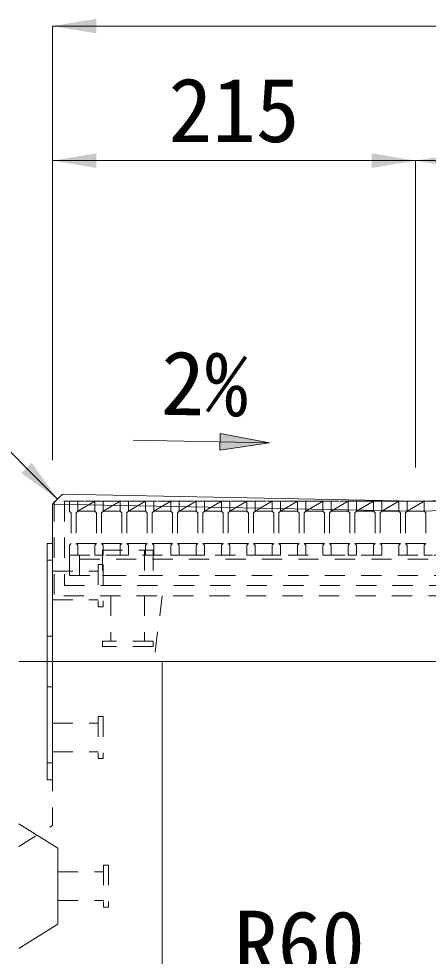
# Model space of a CAD drawing. Units: millimetres at full size, sheet at 1:40. Extents: x 69750 to 116230, y -28801 to 513.
# Drawn here: x 87347 to 87590, y -17910 to -17354 of the extents above; entities that cross this region are included whole.
import ezdxf
from ezdxf.enums import TextEntityAlignment as Align

# ---------------------------------------------------------------- set-up
doc = ezdxf.new("R2010")
doc.units = ezdxf.units.MM
doc.header["$LTSCALE"] = 40
doc.linetypes.add('USER1', pattern=[0.54, 0.3, -0.24])
for name, color, linetype, lineweight in [('インサート', 92, 'USER1', 5), ('グレーチング', 7, 'USER1', 5), ('ジョイントプレート', 7, 'USER1', 9), ('受枠', 3, 'USER1', 9), ('寸法線', 7, 'Continuous', 9), ('引出線', 4, 'Continuous', 9), ('本体', 7, 'Continuous', 20)]:
    doc.layers.add(name, color=color, linetype=linetype, lineweight=lineweight)
doc.styles.add('ＭＳ ゴシック', font='')
doc.styles.get('ＭＳ ゴシック').set_extended_font_data('MS Gothic')

# ---------------------------------------------------------------- blocks, each defined once
blk = doc.blocks.new('filled_arrow')
at = {"color": 0, "linetype": 'Continuous', "lineweight": -2}
blk.add_solid([(7.5, 1.25), (0, 0), (7.5, -1.25)], dxfattribs=at)

msp = doc.modelspace()

# ---------------------------------------------------------------- hatches: boundary and pattern name
at = {"layer": '引出線'}
msp.add_hatch(color=256, dxfattribs=at).paths.add_polyline_path([(87466.66, -17600.15), (87466.47, -17609.9), (87495.81, -17605.61)])

# ---------------------------------------------------------------- linework, layer by layer
at = {"layer": 'インサート'}
for p, q in [((87396.83, -17669.18), (87396.83, -17684.18)), ((87396.83, -17669.18), (87426.83, -17669.18)), ((87421.83, -17669.18), (87421.83, -17684.18)), ((87426.83, -17669.18), (87426.83, -17684.18)), ((87394.33, -17677.68), (87394.33, -17702.68)), ((87394.33, -17677.68), (87397.33, -17677.68)), ((87394.33, -17677.68), (87394.33, -17702.68)), ((87394.33, -17677.68), (87394.33, -17702.68)), ((87397.33, -17677.68), (87397.33, -17702.68)), ((87397.33, -17677.68), (87397.33, -17702.68)), ((87397.33, -17677.68), (87397.33, -17702.68)), ((87367.32, -17681.68), (87394.33, -17681.68)), ((87367.33, -17681.68), (87394.33, -17681.68)), ((87367.33, -17681.68), (87367.33, -17698.68)), ((87396.83, -17684.18), (87426.83, -17684.18)), ((87367.32, -17698.68), (87394.33, -17698.68)), ((87367.33, -17698.68), (87394.33, -17698.68)), ((87401.83, -17696.18), (87401.83, -17723.18)), ((87421.83, -17696.18), (87421.83, -17723.18)), ((87394.33, -17702.68), (87397.33, -17702.68)), ((87394.33, -17702.68), (87397.33, -17702.68)), ((87426.83, -17723.18), (87396.83, -17723.18)), ((87396.83, -17726.18), (87396.83, -17723.18)), ((87426.83, -17726.18), (87426.83, -17723.18)), ((87426.83, -17726.18), (87396.83, -17726.18)), ((87394.33, -17767.68), (87394.33, -17792.68)), ((87394.33, -17767.68), (87397.33, -17767.68)), ((87397.33, -17767.68), (87397.33, -17792.68)), ((87367.33, -17771.68), (87394.33, -17771.68)), ((87367.33, -17771.68), (87367.33, -17788.68)), ((87367.33, -17788.68), (87394.33, -17788.68)), ((87394.33, -17792.68), (87397.33, -17792.68)), ((87397.53, -17855.68), (87397.53, -17880.68)), ((87397.53, -17855.68), (87400.53, -17855.68)), ((87400.53, -17855.68), (87400.53, -17880.68)), ((87370.53, -17859.68), (87397.53, -17859.68)), ((87370.53, -17859.68), (87370.53, -17876.68)), ((87370.53, -17876.68), (87397.53, -17876.68)), ((87397.53, -17880.68), (87400.53, -17880.68))]:
    msp.add_line(p, q, dxfattribs=at)
at = {"layer": 'グレーチング'}
for p, q in [((87787.33, -17640.18), (87377.33, -17640.18)), ((87377.33, -17640.18), (87377.33, -17646.18)), ((87377.33, -17640.18), (87382.33, -17640.18)), ((87382.33, -17640.18), (87382.33, -17646.18)), ((87382.33, -17646.18), (87392.33, -17640.18)), ((87392.33, -17640.18), (87392.33, -17646.18)), ((87392.33, -17640.18), (87397.33, -17640.18)), ((87397.33, -17640.18), (87397.33, -17646.18)), ((87397.33, -17646.18), (87407.33, -17640.18)), ((87407.33, -17640.18), (87407.33, -17646.18)), ((87407.33, -17640.18), (87412.33, -17640.18)), ((87412.33, -17640.18), (87412.33, -17646.18)), ((87412.33, -17646.18), (87422.33, -17640.18)), ((87422.33, -17640.18), (87422.33, -17646.18)), ((87422.33, -17640.18), (87427.33, -17640.18)), ((87427.33, -17640.18), (87427.33, -17646.18)), ((87427.33, -17646.18), (87437.33, -17640.18)), ((87437.33, -17640.18), (87437.33, -17646.18)), ((87437.33, -17640.18), (87442.33, -17640.18)), ((87442.33, -17640.18), (87442.33, -17646.18)), ((87442.33, -17646.18), (87452.33, -17640.18)), ((87452.33, -17640.18), (87457.33, -17640.18)), ((87452.33, -17640.18), (87452.33, -17646.18)), ((87457.33, -17640.18), (87457.33, -17646.18)), ((87457.33, -17646.18), (87467.33, -17640.18)), ((87467.33, -17640.18), (87467.33, -17646.18)), ((87467.33, -17640.18), (87472.33, -17640.18)), ((87472.33, -17640.18), (87472.33, -17646.18)), ((87472.33, -17646.18), (87482.33, -17640.18)), ((87482.33, -17640.18), (87487.33, -17640.18)), ((87482.33, -17640.18), (87482.33, -17646.18)), ((87487.33, -17640.18), (87487.33, -17646.18)), ((87487.33, -17646.18), (87497.33, -17640.18)), ((87497.33, -17640.18), (87502.33, -17640.18)), ((87497.33, -17640.18), (87497.33, -17646.18)), ((87502.33, -17640.18), (87502.33, -17646.18)), ((87502.33, -17646.18), (87512.33, -17640.18)), ((87512.33, -17640.18), (87517.33, -17640.18)), ((87512.33, -17640.18), (87512.33, -17646.18)), ((87517.33, -17640.18), (87517.33, -17646.18)), ((87517.33, -17646.18), (87527.33, -17640.18)), ((87527.33, -17640.18), (87532.33, -17640.18)), ((87527.33, -17640.18), (87527.33, -17646.18)), ((87532.33, -17640.18), (87532.33, -17646.18)), ((87532.33, -17646.18), (87542.33, -17640.18)), ((87542.33, -17640.18), (87547.33, -17640.18)), ((87542.33, -17640.18), (87542.33, -17646.18)), ((87547.33, -17640.18), (87547.33, -17646.18)), ((87547.33, -17646.18), (87557.33, -17640.18)), ((87557.33, -17640.18), (87562.33, -17640.18)), ((87557.33, -17640.18), (87557.33, -17646.18)), ((87562.33, -17640.18), (87562.33, -17646.18)), ((87562.33, -17646.18), (87572.33, -17640.18)), ((87572.33, -17640.18), (87577.33, -17640.18)), ((87572.33, -17640.18), (87572.33, -17646.18)), ((87577.33, -17640.18), (87577.33, -17646.18)), ((87577.33, -17646.18), (87587.33, -17640.18)), ((87587.33, -17640.18), (87592.33, -17640.18)), ((87587.33, -17640.18), (87587.33, -17646.18)), ((87377.33, -17646.18), (87378.33, -17647.18)), ((87378.33, -17647.18), (87378.33, -17665.18)), ((87382.33, -17646.18), (87381.33, -17647.18)), ((87381.33, -17647.18), (87381.33, -17665.18)), ((87382.33, -17646.18), (87392.33, -17646.18)), ((87392.33, -17646.18), (87393.33, -17647.18)), ((87393.33, -17647.18), (87393.33, -17665.18)), ((87397.33, -17646.18), (87396.33, -17647.18)), ((87396.33, -17647.18), (87396.33, -17665.18)), ((87397.33, -17646.18), (87407.33, -17646.18)), ((87407.33, -17646.18), (87408.33, -17647.18)), ((87408.33, -17647.18), (87408.33, -17665.18)), ((87412.33, -17646.18), (87411.33, -17647.18)), ((87411.33, -17647.18), (87411.33, -17665.18)), ((87412.33, -17646.18), (87422.33, -17646.18)), ((87422.33, -17646.18), (87423.33, -17647.18)), ((87423.33, -17647.18), (87423.33, -17665.18)), ((87427.33, -17646.18), (87426.33, -17647.18)), ((87426.33, -17647.18), (87426.33, -17665.18)), ((87427.33, -17646.18), (87437.33, -17646.18)), ((87437.33, -17646.18), (87438.33, -17647.18)), ((87438.33, -17647.18), (87438.33, -17665.18)), ((87442.33, -17646.18), (87441.33, -17647.18)), ((87441.33, -17647.18), (87441.33, -17665.18)), ((87442.33, -17646.18), (87452.33, -17646.18)), ((87452.33, -17646.18), (87453.33, -17647.18)), ((87453.33, -17647.18), (87453.33, -17665.18)), ((87457.33, -17646.18), (87456.33, -17647.18)), ((87456.33, -17647.18), (87456.33, -17665.18)), ((87457.33, -17646.18), (87467.33, -17646.18)), ((87467.33, -17646.18), (87468.33, -17647.18)), ((87468.33, -17647.18), (87468.33, -17665.18)), ((87472.33, -17646.18), (87471.33, -17647.18)), ((87471.33, -17647.18), (87471.33, -17665.18)), ((87472.33, -17646.18), (87482.33, -17646.18)), ((87482.33, -17646.18), (87483.33, -17647.18)), ((87483.33, -17647.18), (87483.33, -17665.18)), ((87487.33, -17646.18), (87486.33, -17647.18)), ((87486.33, -17647.18), (87486.33, -17665.18)), ((87487.33, -17646.18), (87497.33, -17646.18)), ((87497.33, -17646.18), (87498.33, -17647.18)), ((87498.33, -17647.18), (87498.33, -17665.18)), ((87502.33, -17646.18), (87501.33, -17647.18)), ((87501.33, -17647.18), (87501.33, -17665.18)), ((87502.33, -17646.18), (87512.33, -17646.18)), ((87512.33, -17646.18), (87513.33, -17647.18)), ((87513.33, -17647.18), (87513.33, -17665.18)), ((87517.33, -17646.18), (87516.33, -17647.18)), ((87516.33, -17647.18), (87516.33, -17665.18)), ((87517.33, -17646.18), (87527.33, -17646.18)), ((87527.33, -17646.18), (87528.33, -17647.18)), ((87528.33, -17647.18), (87528.33, -17665.18)), ((87532.33, -17646.18), (87531.33, -17647.18)), ((87531.33, -17647.18), (87531.33, -17665.18)), ((87532.33, -17646.18), (87542.33, -17646.18)), ((87542.33, -17646.18), (87543.33, -17647.18)), ((87543.33, -17647.18), (87543.33, -17665.18)), ((87547.33, -17646.18), (87546.33, -17647.18)), ((87546.33, -17647.18), (87546.33, -17665.18)), ((87547.33, -17646.18), (87557.33, -17646.18)), ((87557.33, -17646.18), (87558.33, -17647.18)), ((87558.33, -17647.18), (87558.33, -17665.18)), ((87562.33, -17646.18), (87561.33, -17647.18)), ((87561.33, -17647.18), (87561.33, -17665.18)), ((87562.33, -17646.18), (87572.33, -17646.18)), ((87572.33, -17646.18), (87573.33, -17647.18)), ((87573.33, -17647.18), (87573.33, -17665.18)), ((87577.33, -17646.18), (87576.33, -17647.18)), ((87576.33, -17647.18), (87576.33, -17665.18)), ((87577.33, -17646.18), (87587.33, -17646.18)), ((87587.33, -17646.18), (87588.33, -17647.18)), ((87588.33, -17647.18), (87588.33, -17665.18)), ((87377.33, -17666.18), (87378.33, -17665.18)), ((87377.33, -17672.18), (87377.33, -17666.18)), ((87382.33, -17666.18), (87381.33, -17665.18)), ((87381.33, -17665.18), (87393.33, -17665.18)), ((87382.33, -17672.18), (87382.33, -17666.18)), ((87392.33, -17666.18), (87393.33, -17665.18)), ((87392.33, -17672.18), (87392.33, -17666.18)), ((87396.33, -17665.18), (87408.33, -17665.18)), ((87397.33, -17666.18), (87396.33, -17665.18)), ((87397.33, -17672.18), (87397.33, -17666.18)), ((87407.33, -17666.18), (87408.33, -17665.18)), ((87407.33, -17672.18), (87407.33, -17666.18)), ((87411.33, -17665.18), (87423.33, -17665.18)), ((87412.33, -17666.18), (87411.33, -17665.18)), ((87412.33, -17672.18), (87412.33, -17666.18)), ((87422.33, -17666.18), (87423.33, -17665.18)), ((87422.33, -17672.18), (87422.33, -17666.18)), ((87426.33, -17665.18), (87438.33, -17665.18)), ((87427.33, -17666.18), (87426.33, -17665.18)), ((87427.33, -17672.18), (87427.33, -17666.18)), ((87437.33, -17666.18), (87438.33, -17665.18)), ((87437.33, -17672.18), (87437.33, -17666.18)), ((87441.33, -17665.18), (87453.33, -17665.18)), ((87442.33, -17666.18), (87441.33, -17665.18)), ((87442.33, -17672.18), (87442.33, -17666.18)), ((87452.33, -17666.18), (87453.33, -17665.18)), ((87452.33, -17672.18), (87452.33, -17666.18)), ((87457.33, -17666.18), (87456.33, -17665.18)), ((87456.33, -17665.18), (87468.33, -17665.18)), ((87457.33, -17672.18), (87457.33, -17666.18)), ((87467.33, -17666.18), (87468.33, -17665.18)), ((87467.33, -17672.18), (87467.33, -17666.18)), ((87472.33, -17666.18), (87471.33, -17665.18)), ((87471.33, -17665.18), (87483.33, -17665.18)), ((87472.33, -17672.18), (87472.33, -17666.18)), ((87482.33, -17666.18), (87483.33, -17665.18)), ((87482.33, -17672.18), (87482.33, -17666.18)), ((87487.33, -17666.18), (87486.33, -17665.18)), ((87486.33, -17665.18), (87498.33, -17665.18)), ((87487.33, -17672.18), (87487.33, -17666.18)), ((87497.33, -17666.18), (87498.33, -17665.18)), ((87497.33, -17672.18), (87497.33, -17666.18)), ((87502.33, -17666.18), (87501.33, -17665.18)), ((87501.33, -17665.18), (87513.33, -17665.18)), ((87502.33, -17672.18), (87502.33, -17666.18)), ((87512.33, -17666.18), (87513.33, -17665.18)), ((87512.33, -17672.18), (87512.33, -17666.18)), ((87517.33, -17666.18), (87516.33, -17665.18)), ((87516.33, -17665.18), (87528.33, -17665.18)), ((87517.33, -17672.18), (87517.33, -17666.18)), ((87527.33, -17666.18), (87528.33, -17665.18)), ((87527.33, -17672.18), (87527.33, -17666.18)), ((87532.33, -17666.18), (87531.33, -17665.18)), ((87531.33, -17665.18), (87543.33, -17665.18)), ((87532.33, -17672.18), (87532.33, -17666.18)), ((87542.33, -17666.18), (87543.33, -17665.18)), ((87542.33, -17672.18), (87542.33, -17666.18)), ((87547.33, -17666.18), (87546.33, -17665.18)), ((87546.33, -17665.18), (87558.33, -17665.18)), ((87547.33, -17672.18), (87547.33, -17666.18)), ((87557.33, -17666.18), (87558.33, -17665.18)), ((87557.33, -17672.18), (87557.33, -17666.18)), ((87562.33, -17666.18), (87561.33, -17665.18)), ((87561.33, -17665.18), (87573.33, -17665.18)), ((87562.33, -17672.18), (87562.33, -17666.18)), ((87572.33, -17666.18), (87573.33, -17665.18)), ((87572.33, -17672.18), (87572.33, -17666.18)), ((87577.33, -17666.18), (87576.33, -17665.18)), ((87576.33, -17665.18), (87588.33, -17665.18)), ((87577.33, -17672.18), (87577.33, -17666.18)), ((87587.33, -17666.18), (87588.33, -17665.18)), ((87587.33, -17672.18), (87587.33, -17666.18)), ((87377.33, -17672.18), (87382.33, -17672.18)), ((87377.33, -17672.18), (87382.33, -17672.18)), ((87382.33, -17672.18), (87378.33, -17672.18)), ((87392.33, -17672.18), (87397.33, -17672.18)), ((87407.33, -17672.18), (87412.33, -17672.18)), ((87422.33, -17672.18), (87427.33, -17672.18)), ((87437.33, -17672.18), (87442.33, -17672.18)), ((87452.33, -17672.18), (87457.33, -17672.18)), ((87467.33, -17672.18), (87472.33, -17672.18)), ((87482.33, -17672.18), (87487.33, -17672.18)), ((87497.33, -17672.18), (87502.33, -17672.18)), ((87512.33, -17672.18), (87517.33, -17672.18)), ((87527.33, -17672.18), (87532.33, -17672.18)), ((87542.33, -17672.18), (87547.33, -17672.18)), ((87557.33, -17672.18), (87562.33, -17672.18)), ((87572.33, -17672.18), (87577.33, -17672.18)), ((87587.33, -17672.18), (87592.33, -17672.18))]:
    msp.add_line(p, q, dxfattribs=at)
at = {"layer": 'ジョイントプレート'}
for p, q in [((87367.33, -17675.18), (87364.12, -17675.18)), ((87367.33, -17720.18), (87364.12, -17720.18)), ((87367.33, -17750.18), (87364.12, -17750.18)), ((87367.33, -17795.18), (87364.12, -17795.18))]:
    msp.add_line(p, q, dxfattribs=at)
at = {"layer": 'ジョイントプレート', "linetype": 'Continuous'}
msp.add_lwpolyline([(87364.12, -17805.18), (87364.12, -17665.18), (87367.33, -17665.18), (87367.33, -17805.18)], close=True, dxfattribs=at)
at = {"layer": '受枠'}
for p, q in [((87796.33, -17640.18), (87368.33, -17640.18)), ((87368.33, -17640.18), (87368.33, -17696.18)), ((87374.33, -17640.18), (87374.33, -17690.18)), ((87374.33, -17690.18), (87790.33, -17690.18)), ((87796.33, -17696.18), (87368.33, -17696.18))]:
    msp.add_line(p, q, dxfattribs=at)
at = {"layer": '受枠', "lineweight": 5}
for p, q in [((87377.33, -17672.18), (87787.33, -17672.18)), ((87377.33, -17672.18), (87377.33, -17690.18)), ((87383.33, -17672.18), (87383.33, -17684.18)), ((87383.33, -17674.48), (87781.33, -17674.48)), ((87377.33, -17684.18), (87787.33, -17684.18))]:
    msp.add_line(p, q, dxfattribs=at)
at = {"layer": '寸法線'}
for p, q in [((87367.32, -17358.79), (87797.33, -17358.79)), ((87367.32, -17615.88), (87367.32, -17358.79)), ((87367.33, -17438.5), (87582.33, -17438.5)), ((87367.33, -17615.88), (87367.33, -17438.5)), ((87582.33, -17620.18), (87582.33, -17438.5)), ((87582.33, -17438.5), (87797.33, -17438.5)), ((87582.33, -17620.18), (87582.33, -17438.5))]:
    msp.add_line(p, q, dxfattribs=at)
at = {"layer": '引出線', "lineweight": 13}
msp.add_line((87415.07, -17603.99), (87495.81, -17605.61), dxfattribs=at)
at = {"layer": '引出線'}
msp.add_lwpolyline([(87370.33, -17638.94), (87278.83, -17547.44), (87211.72, -17547.44)], dxfattribs=at)
at = {"layer": '引出線', "lineweight": 13}
msp.add_lwpolyline([(87466.66, -17600.15), (87466.47, -17609.9), (87495.81, -17605.61)], close=True, dxfattribs=at)
at = {"layer": '本体'}
for p, q in [((87367.33, -17641.88), (87373.32, -17636)), ((87373.32, -17636), (87582.33, -17640.18)), ((87582.33, -17640.18), (87791.33, -17636)), ((87367.33, -17641.88), (87367.33, -17735.18)), ((87432.33, -17735.18), (87347.33, -17735.18)), ((87817.32, -17735.18), (87367.33, -17735.18)), ((87432.33, -17964.65), (87432.33, -17735.18))]:
    msp.add_line(p, q, dxfattribs=at)
at = {"layer": '本体', "lineweight": 5}
for p, q in [((87367.33, -17641.88), (87582.33, -17646.18)), ((87582.33, -17646.18), (87797.32, -17641.88)), ((87347.33, -17831.18), (87370.53, -17845.68)), ((87370.53, -17845.68), (87370.53, -17890.68)), ((87347.33, -17905.18), (87370.53, -17890.68))]:
    msp.add_line(p, q, dxfattribs=at)
at = {"layer": '本体', "linetype": 'USER1', "lineweight": 9}
msp.add_line((87432.33, -17696.18), (87427.33, -17735.18), dxfattribs=at)
at = {"layer": '本体', "linetype": 'USER1', "lineweight": 5}
for p in [(87367.33, -17735.18), (87347.33, -17844.68)]:
    msp.add_line(p, (87367.33, -17832.18), dxfattribs=at)

# ---------------------------------------------------------------- block references
at = {"layer": '寸法線', "xscale": 3.47, "yscale": 3.47}
for p in [(87367.32, -17358.79), (87367.33, -17438.5), (87582.33, -17438.5)]:
    msp.add_blockref('filled_arrow', p, dxfattribs=at)
at = {"layer": '寸法線', "xscale": 3.47, "yscale": 3.47, "rotation": 180}
msp.add_blockref('filled_arrow', (87582.33, -17438.5), dxfattribs=at)
at = {"layer": '引出線', "xscale": 3.47, "yscale": 3.47, "rotation": 135}
msp.add_blockref('filled_arrow', (87370.33, -17638.94), dxfattribs=at)

# ---------------------------------------------------------------- texts
at = {"layer": '寸法線', "style": 'ＭＳ ゴシック'}
msp.add_text('215', height=37.98, dxfattribs=at).set_placement((87474.83, -17408.5), align=Align.MIDDLE_CENTER)
at = {"layer": '引出線', "style": 'ＭＳ ゴシック'}
msp.add_text('2%', height=37.98, rotation=359, dxfattribs=at).set_placement((87457.45, -17570.43), align=Align.MIDDLE_CENTER)
msp.add_text('R60', height=37.98, dxfattribs=at).set_placement((87513.53, -17901.74), align=Align.MIDDLE_CENTER)

doc.saveas('drawing.dxf')
